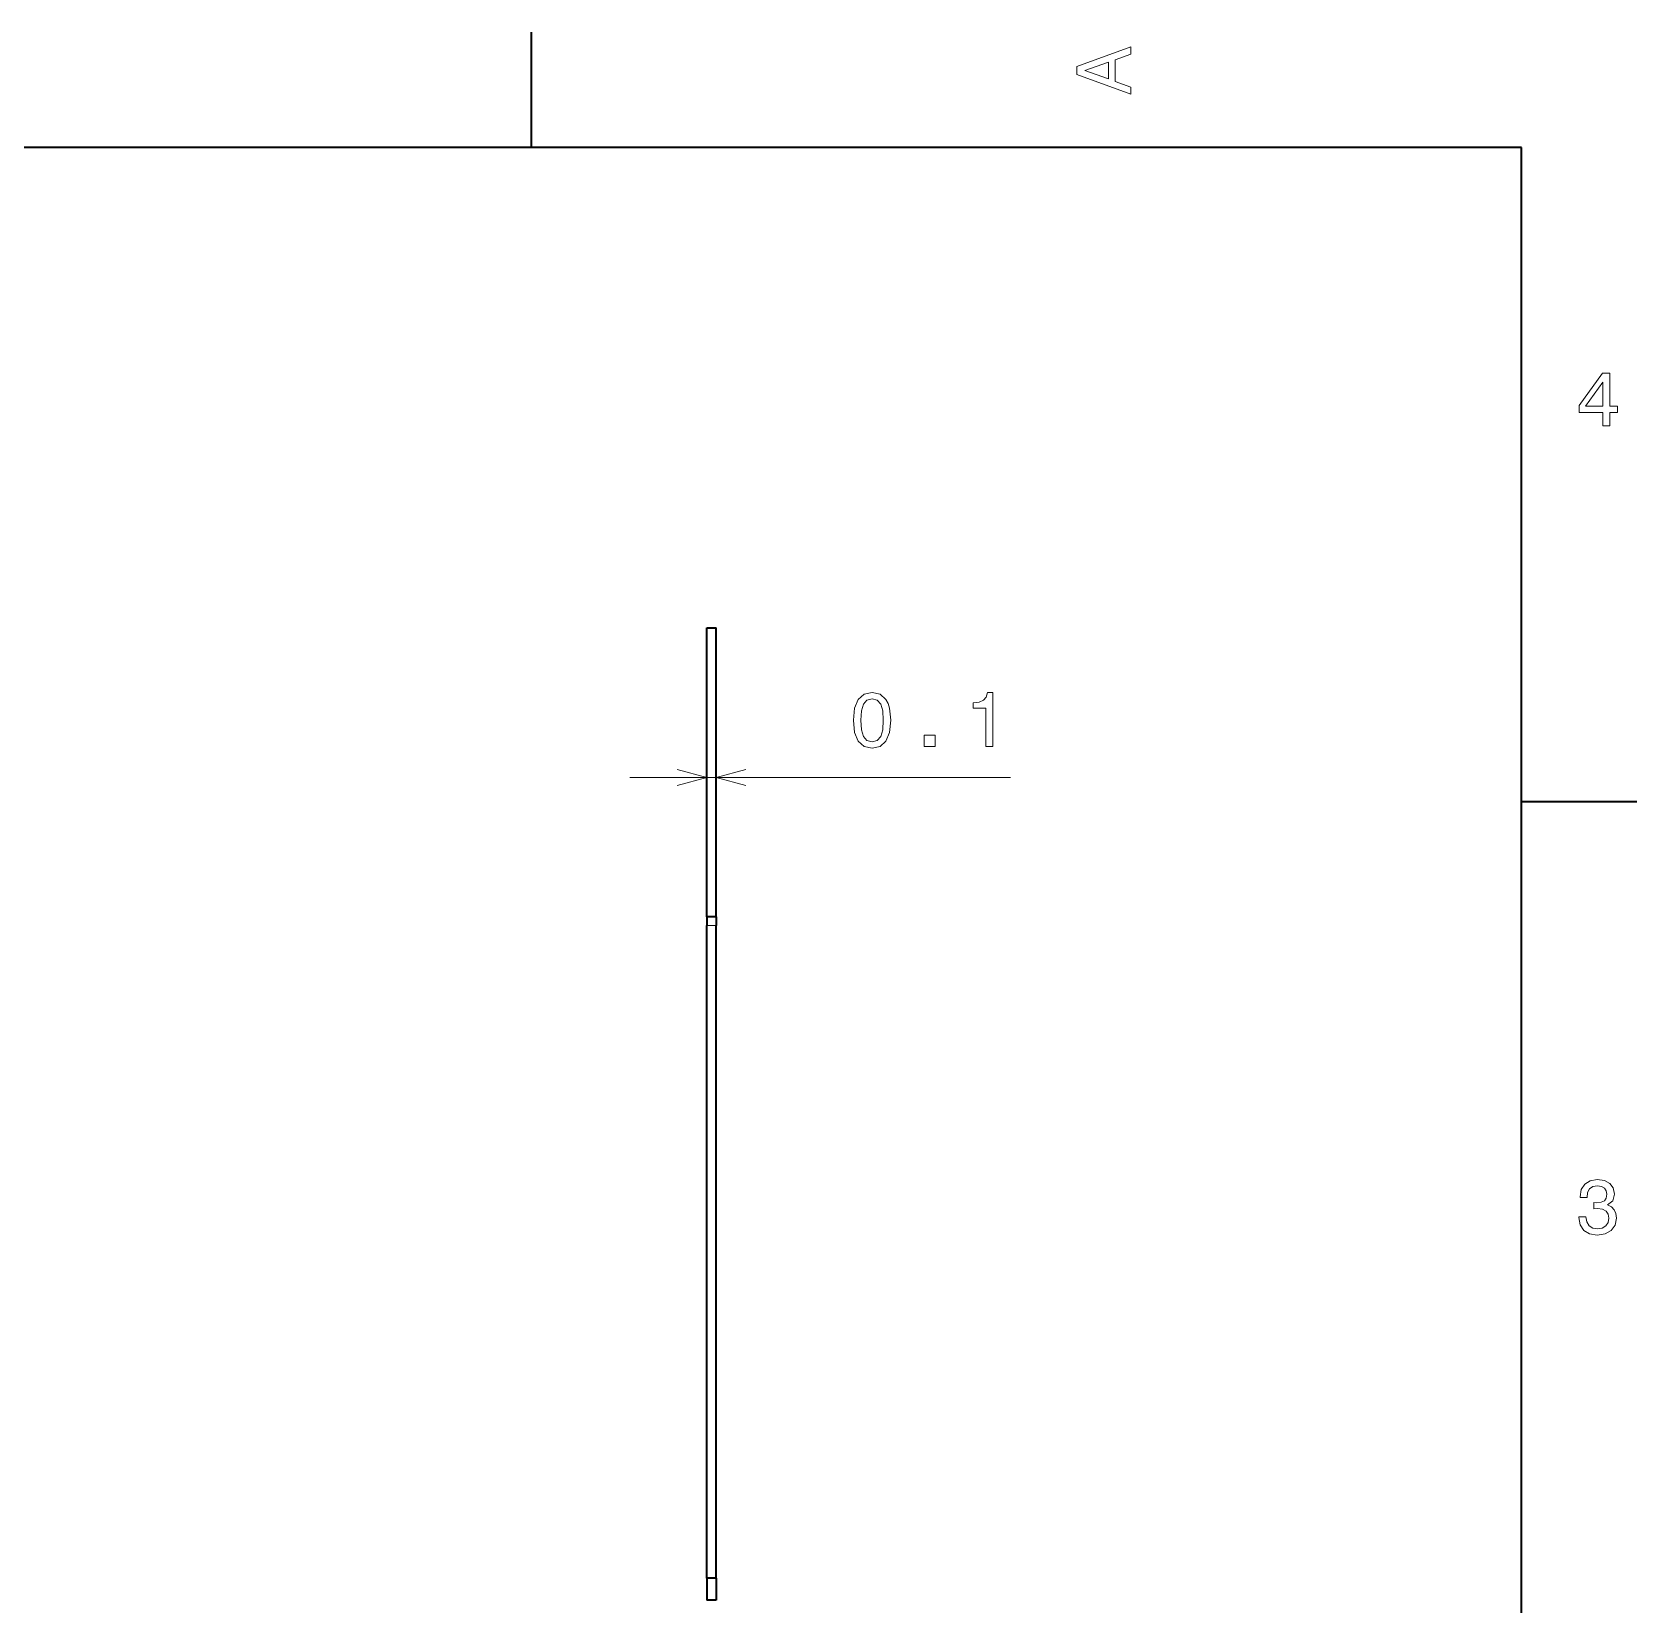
# Model space of a CAD drawing. Extents: x 0 to 297, y 0 to 210.
# Drawn here: x 190.3 to 294.5, y 105.3 to 207.5 of the extents above; entities that cross this region are included whole.
import ezdxf

# ---------------------------------------------------------------- set-up
doc = ezdxf.new("R2010")
doc.units = 0

msp = doc.modelspace()

# ---------------------------------------------------------------- linework, layer by layer
at = {"color": 7, "lineweight": 35, "ltscale": 0.1875}
for p, q in [((222.699997, 200), (222.699997, 207.5)), ((287, 157.5), (294.5, 157.5))]:
    msp.add_line(p, q, dxfattribs=at)
at = {"color": 7, "lineweight": 35}
for p, q in [((287, 200), (10, 200)), ((287, 10), (287, 200)), ((234.079803, 112.325096), (234.079803, 149.449554)), ((234.681793, 112.325096), (234.681793, 149.449554))]:
    msp.add_line(p, q, dxfattribs=at)
at = {"color": 7, "lineweight": 35, "ltscale": 0.469105}
for p, q in [((234.079803, 150.016022), (234.079803, 168.780212)), ((234.681793, 150.016022), (234.681793, 168.780212))]:
    msp.add_line(p, q, dxfattribs=at)
at = {"color": 7, "lineweight": 35, "ltscale": 0.01505}
for p, q in [((234.079803, 168.780212), (234.681793, 168.780212)), ((234.681793, 150.016022), (234.079803, 150.016022)), ((234.681793, 107.038849), (234.079803, 107.038849)), ((234.681793, 105.59758), (234.079803, 105.59758))]:
    msp.add_line(p, q, dxfattribs=at)
at = {"color": 34, "lineweight": 13}
msp.add_line((229.079803, 159.069092), (253.809952, 159.069092), dxfattribs=at)
at = {"color": 7, "lineweight": 35, "ltscale": 0.014162}
for p, q in [((234.079803, 150.016022), (234.079803, 149.449554)), ((234.681793, 150.016022), (234.681793, 149.449554))]:
    msp.add_line(p, q, dxfattribs=at)
at = {"color": 7, "lineweight": 13, "ltscale": 0.01505}
msp.add_line((234.681793, 149.449554), (234.079803, 149.449554), dxfattribs=at)
at = {"color": 7, "lineweight": 35, "ltscale": 0.164088}
msp.add_line((234.681793, 127.58918), (234.681793, 134.152695), dxfattribs=at)
at = {"color": 7, "lineweight": 35, "ltscale": 0.132156}
for p, q in [((234.079803, 107.038849), (234.079803, 112.325096)), ((234.681793, 107.038849), (234.681793, 112.325096))]:
    msp.add_line(p, q, dxfattribs=at)
at = {"color": 7, "lineweight": 35, "ltscale": 0.036031}
for p, q in [((234.079803, 107.038834), (234.079803, 105.59758)), ((234.681793, 107.038834), (234.681793, 105.59758))]:
    msp.add_line(p, q, dxfattribs=at)
at = {"color": 7, "lineweight": 13}
for points in [[(261.633209, 203.466858), (261.633209, 203.930847), (260.604401, 204.298996), (260.604401, 205.695969), (261.633209, 206.064133), (261.633209, 206.538193), (258.128174, 205.257217), (258.128174, 204.742798)], [(260.17572, 204.460388), (258.632477, 205), (260.17572, 205.539627)], [(292.277374, 181.916794), (292.731262, 181.916794), (292.731262, 182.784225), (293.23056, 182.784225), (293.23056, 183.187683), (292.731262, 183.187683), (292.731262, 185.341141), (292.272339, 185.341141), (290.739197, 183.228027), (290.739197, 182.784225), (292.277374, 182.784225)], [(291.162842, 183.187683), (292.277374, 184.756134), (292.277374, 183.187683)], [(290.729126, 130.51622), (290.729126, 130.480911), (290.809814, 129.996765), (291.046844, 129.633652), (291.420044, 129.401657), (291.914276, 129.315933), (292.438782, 129.401657), (292.832153, 129.623566), (293.08429, 129.976593), (293.175079, 130.430481), (293.134735, 130.728027), (293.023773, 130.970108), (292.842224, 131.156708), (292.600159, 131.292877), (292.927948, 131.565216), (293.043945, 131.998932), (292.968292, 132.392303), (292.751434, 132.68985), (292.398407, 132.87645), (291.914276, 132.942017), (291.460388, 132.861313), (291.112396, 132.63942), (290.885468, 132.286392), (290.809814, 131.817368), (290.809814, 131.782074), (291.258636, 131.782074), (291.299011, 132.104828), (291.430115, 132.336823), (291.641937, 132.478027), (291.939484, 132.528473), (292.201721, 132.488113), (292.393372, 132.382217), (292.509369, 132.210739), (292.554749, 131.97876), (292.509369, 131.731628), (292.388336, 131.565216), (292.176514, 131.46434), (291.889069, 131.434082), (291.692383, 131.439133), (291.692383, 131.04071), (291.939484, 131.050797), (292.257202, 131.005417), (292.494232, 130.884369), (292.635468, 130.687683), (292.685883, 130.430481), (292.630402, 130.13797), (292.484161, 129.921112), (292.252167, 129.784943), (291.944519, 129.739563), (291.626801, 129.789993), (291.394806, 129.941284), (291.248566, 130.183365), (291.193085, 130.51622)]]:
    msp.add_lwpolyline(points, close=True, dxfattribs=at)
at = {"color": 34, "lineweight": 13}
for points in [[(243.604492, 162.778748), (243.68013, 161.986954), (243.917175, 161.422119), (244.29541, 161.079178), (244.819901, 160.968216), (245.339355, 161.079178), (245.717606, 161.422119), (245.949585, 161.986954), (246.030289, 162.778748), (245.949585, 163.565491), (245.853775, 163.878159), (245.717606, 164.135376), (245.339355, 164.478302), (244.819901, 164.594299), (244.29541, 164.478302), (243.917175, 164.130325), (243.68013, 163.565491)], [(244.088638, 162.778748), (244.128983, 163.388977), (244.255066, 163.827728), (244.48201, 164.08493), (244.819901, 164.17572), (245.152756, 164.08493), (245.3797, 163.827728), (245.505783, 163.388977), (245.546127, 162.778748), (245.505783, 162.163467), (245.3797, 161.724701), (245.152756, 161.467499), (244.819901, 161.38176), (244.48201, 161.467499), (244.255066, 161.724701), (244.128983, 162.163467)], [(252.201172, 161.069092), (252.66011, 161.069092), (252.66011, 164.594299), (252.317169, 164.594299), (252.226395, 164.286667), (252.04483, 164.079895), (251.767456, 163.958862), (251.384171, 163.918518), (251.384171, 163.56044), (252.201172, 163.56044)], [(248.207947, 161.069092), (248.903915, 161.069092), (248.903915, 161.820526), (248.207947, 161.820526)]]:
    msp.add_lwpolyline(points, close=True, dxfattribs=at)
for points in [[(232.147949, 158.551453), (234.079803, 159.069092), (232.147949, 159.586731)], [(236.613647, 159.586731), (234.681793, 159.069092), (236.613647, 158.551453)]]:
    msp.add_lwpolyline(points, dxfattribs=at)

doc.saveas('drawing.dxf')
